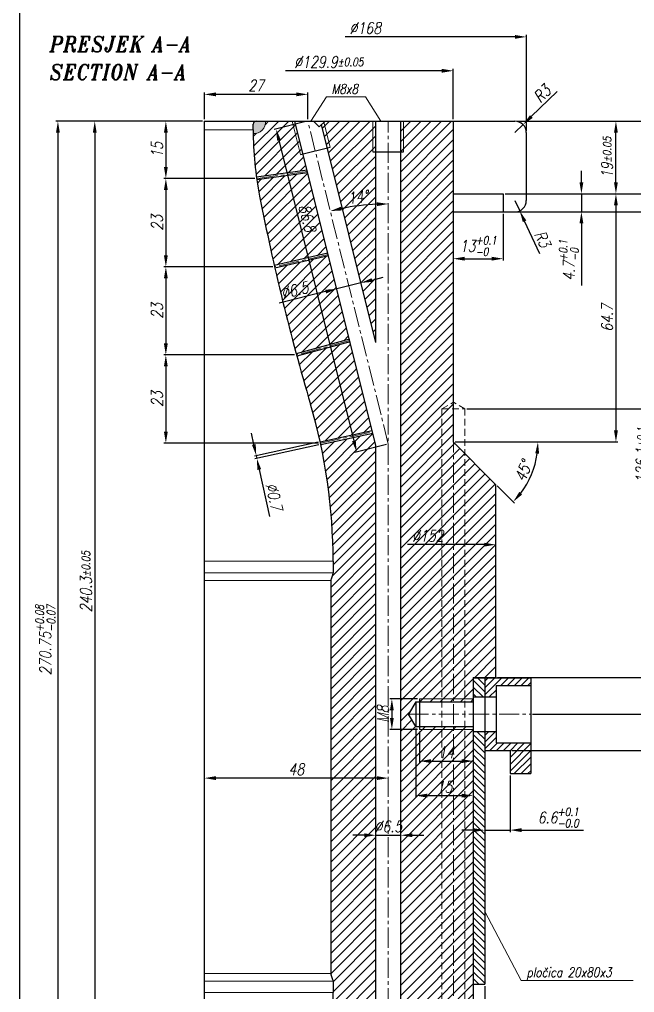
# Model space of a CAD drawing. Extents: x -199 to 780, y -94 to 506.
# Drawn here: x 31.5 to 192, y 52.2 to 306 of the extents above; entities that cross this region are included whole.
import ezdxf

# ---------------------------------------------------------------- set-up
doc = ezdxf.new("R2010")
doc.units = 0
doc.header["$LTSCALE"] = 7
doc.header["$MEASUREMENT"] = 0
doc.linetypes.add('CENTER2', pattern=[1.125, 0.75, -0.125, 0.125, -0.125])
doc.linetypes.add('HIDDEN', pattern=[0.375, 0.25, -0.125])
doc.layers.get('0').update_dxf_attribs({"linetype": 'CONTINUOUS', "lineweight": 15})
for name, color, linetype, lineweight in [('1', 1, 'CENTER2', 15), ('2', 2, 'HIDDEN', 15), ('3', 3, 'CONTINUOUS', 30), ('8', 252, 'CONTINUOUS', 15), ('ENGLISH', 252, 'CONTINUOUS', 18)]:
    doc.layers.add(name, color=color, linetype=linetype, lineweight=lineweight)
doc.styles.add('ITALICT', font='ITALICT.shx', dxfattribs={"width": 0.8, "height": 3})
doc.dimstyles.get("Standard").update_dxf_attribs({"dimtxt": 3, "dimasz": 3, "dimexe": 0.5, "dimexo": 0.5, "dimgap": 0.8, "dimtad": 1, "dimdsep": 46, "dimtxsty": 'ITALICT', "dimcen": 0.09, "dimazin": 2, "dimtfac": 1, "dimtmove": 0, "dimatfit": 3, "dimfxl": 1, "dimtolj": 1, "dimtzin": 0, "dimarcsym": 0})

# ---------------------------------------------------------------- blocks, each defined once
blk = doc.blocks.new('*D13')
at = {"color": 0, "lineweight": -2, "transparency": 16777216}
for p, q in [((79.23, 279.47), (69.19, 279.47)), ((69.69, 276.47), (69.69, 267.47)), ((92.88, 264.47), (69.19, 264.47))]:
    blk.add_line(p, q, dxfattribs=at)
at = {"color": 0, "transparency": 16777216}
for points in [[(69.19, 276.47), (70.19, 276.47), (69.69, 279.47)], [(69.19, 267.47), (70.19, 267.47), (69.69, 264.47)]]:
    blk.add_solid(points, dxfattribs=at)
at = {"color": 0, "transparency": 16777216, "insert": (67.39, 271.97), "char_height": 3, "attachment_point": 5, "rotation": 90, "style": 'ITALICT'}
blk.add_mtext('\\A1;15', dxfattribs=at)
blk = doc.blocks.new('*D14')
at = {"color": 0, "lineweight": -2, "transparency": 16777216}
for p, q in [((92.88, 264.47), (69.19, 264.47)), ((69.69, 261.47), (69.69, 244.47)), ((97.56, 241.47), (69.19, 241.47))]:
    blk.add_line(p, q, dxfattribs=at)
at = {"color": 0, "transparency": 16777216}
for points in [[(69.19, 261.47), (70.19, 261.47), (69.69, 264.47)], [(69.19, 244.47), (70.19, 244.47), (69.69, 241.47)]]:
    blk.add_solid(points, dxfattribs=at)
at = {"color": 0, "transparency": 16777216, "insert": (67.39, 252.97), "char_height": 3, "attachment_point": 5, "rotation": 90, "style": 'ITALICT'}
blk.add_mtext('\\A1;23', dxfattribs=at)
blk = doc.blocks.new('*D15')
at = {"color": 0, "lineweight": -2, "transparency": 16777216}
for p, q in [((97.56, 241.47), (69.19, 241.47)), ((69.69, 238.47), (69.69, 221.47)), ((103.29, 218.47), (69.19, 218.47))]:
    blk.add_line(p, q, dxfattribs=at)
at = {"color": 0, "transparency": 16777216}
for points in [[(69.19, 238.47), (70.19, 238.47), (69.69, 241.47)], [(69.19, 221.47), (70.19, 221.47), (69.69, 218.47)]]:
    blk.add_solid(points, dxfattribs=at)
at = {"color": 0, "transparency": 16777216, "insert": (67.39, 229.97), "char_height": 3, "attachment_point": 5, "rotation": 90, "style": 'ITALICT'}
blk.add_mtext('\\A1;23', dxfattribs=at)
blk = doc.blocks.new('*D16')
at = {"color": 0, "lineweight": -2, "transparency": 16777216}
for p, q in [((103.29, 218.47), (69.19, 218.47)), ((69.69, 215.47), (69.69, 198.47)), ((109.52, 195.47), (69.19, 195.47))]:
    blk.add_line(p, q, dxfattribs=at)
at = {"color": 0, "transparency": 16777216}
for points in [[(69.19, 215.47), (70.19, 215.47), (69.69, 218.47)], [(69.19, 198.47), (70.19, 198.47), (69.69, 195.47)]]:
    blk.add_solid(points, dxfattribs=at)
at = {"color": 0, "transparency": 16777216, "insert": (67.39, 206.97), "char_height": 3, "attachment_point": 5, "rotation": 90, "style": 'ITALICT'}
blk.add_mtext('\\A1;23', dxfattribs=at)
blk = doc.blocks.new('*D17')
at = {"color": 0, "lineweight": -2, "transparency": 16777216}
for p, q in [((135.88, 120.27), (135.88, 112.03)), ((138.88, 112.53), (146.88, 112.53))]:
    blk.add_line(p, q, dxfattribs=at)
at = {"color": 0, "transparency": 16777216}
for points in [[(138.88, 113.03), (138.88, 112.03), (135.88, 112.53)], [(146.88, 113.03), (146.88, 112.03), (149.88, 112.53)]]:
    blk.add_solid(points, dxfattribs=at)
at = {"color": 0, "transparency": 16777216, "insert": (142.88, 114.83), "char_height": 3, "attachment_point": 5, "style": 'ITALICT'}
blk.add_mtext('\\A1;14', dxfattribs=at)
blk = doc.blocks.new('*D18')
at = {"color": 0, "lineweight": -2, "transparency": 16777216}
for p, q in [((134.88, 121.02), (134.88, 103.03)), ((137.88, 103.53), (146.88, 103.53))]:
    blk.add_line(p, q, dxfattribs=at)
at = {"color": 0, "transparency": 16777216}
for points in [[(137.88, 104.03), (137.88, 103.03), (134.88, 103.53)], [(146.88, 104.03), (146.88, 103.03), (149.88, 103.53)]]:
    blk.add_solid(points, dxfattribs=at)
at = {"color": 0, "transparency": 16777216, "insert": (142.38, 105.83), "char_height": 3, "attachment_point": 5, "style": 'ITALICT'}
blk.add_mtext('\\A1;15', dxfattribs=at)
blk = doc.blocks.new('*D19')
at = {"color": 0, "lineweight": -2, "transparency": 16777216}
for p, q in [((157.68, 255.27), (157.68, 243.08)), ((147.68, 243.58), (154.68, 243.58))]:
    blk.add_line(p, q, dxfattribs=at)
at = {"color": 0, "transparency": 16777216}
for points in [[(147.68, 244.08), (147.68, 243.08), (144.68, 243.58)], [(154.68, 244.08), (154.68, 243.08), (157.68, 243.58)]]:
    blk.add_solid(points, dxfattribs=at)
at = {"color": 0, "transparency": 16777216, "insert": (151.18, 246.87), "char_height": 3, "attachment_point": 5, "style": 'ITALICT'}
blk.add_mtext('\\A1;13{}{\\H0.71x;\\C3;\\S+0.1^ -0;}', dxfattribs=at)
blk = doc.blocks.new('*D20')
at = {"color": 0, "lineweight": -2, "transparency": 16777216}
for p, q in [((171.77, 287.2), (165.03, 280.65)), ((160.73, 276.47), (162.88, 278.56))]:
    blk.add_line(p, q, dxfattribs=at)
at = {"color": 0, "transparency": 16777216}
blk.add_solid([(164.68, 281.01), (165.38, 280.29), (162.88, 278.56)], dxfattribs=at)
at = {"color": 0, "transparency": 16777216, "insert": (167.87, 286.62), "char_height": 3, "attachment_point": 5, "rotation": 44.194, "style": 'ITALICT'}
blk.add_mtext('\\A1;R3', dxfattribs=at)
blk = doc.blocks.new('*D21')
at = {"color": 0, "lineweight": -2, "transparency": 16777216}
for p, q in [((160.73, 258.77), (162, 256.05)), ((167.26, 244.82), (163.27, 253.34))]:
    blk.add_line(p, q, dxfattribs=at)
at = {"color": 0, "transparency": 16777216}
blk.add_solid([(163.72, 253.55), (162.82, 253.12), (162, 256.05)], dxfattribs=at)
at = {"color": 0, "transparency": 16777216, "insert": (167.98, 248.7), "char_height": 3, "attachment_point": 5, "rotation": 295.1049, "style": 'ITALICT'}
blk.add_mtext('\\A1;R3', dxfattribs=at)
blk = doc.blocks.new('*D22')
at = {"color": 0, "lineweight": -2, "transparency": 16777216}
for p, q in [((178.1, 263.47), (178.1, 266.47)), ((158.18, 260.47), (178.6, 260.47)), ((178.1, 260.47), (178.1, 255.77)), ((161.23, 255.77), (178.6, 255.77)), ((178.1, 252.77), (178.1, 236.58))]:
    blk.add_line(p, q, dxfattribs=at)
at = {"color": 0, "transparency": 16777216}
for points in [[(177.6, 263.47), (178.6, 263.47), (178.1, 260.47)], [(177.6, 252.77), (178.6, 252.77), (178.1, 255.77)]]:
    blk.add_solid(points, dxfattribs=at)
at = {"color": 0, "transparency": 16777216, "insert": (174.82, 243.17), "char_height": 3, "attachment_point": 5, "rotation": 90, "style": 'ITALICT'}
blk.add_mtext('\\A1;4.7{}{\\H0.71x;\\C3;\\S+0.1^ -0;}', dxfattribs=at)
blk = doc.blocks.new('*D23')
at = {"color": 0, "lineweight": -2, "transparency": 16777216}
for p, q in [((161.23, 279.47), (214.6, 279.47)), ((214.1, 276.47), (214.1, 258.77)), ((161.23, 255.77), (214.6, 255.77))]:
    blk.add_line(p, q, dxfattribs=at)
at = {"color": 0, "transparency": 16777216}
for points in [[(213.6, 276.47), (214.6, 276.47), (214.1, 279.47)], [(213.6, 258.77), (214.6, 258.77), (214.1, 255.77)]]:
    blk.add_solid(points, dxfattribs=at)
at = {"color": 0, "transparency": 16777216, "insert": (211.8, 267.62), "char_height": 3, "attachment_point": 5, "rotation": 90, "style": 'ITALICT'}
blk.add_mtext('\\A1;23.7{}{\\H0.71x;\\C3;%%p0.05}', dxfattribs=at)
blk = doc.blocks.new('*D24')
at = {"color": 0, "lineweight": -2, "transparency": 16777216}
for p, q in [((158.18, 260.47), (187.6, 260.47)), ((187.1, 257.47), (187.1, 198.77)), ((145.18, 195.77), (187.6, 195.77))]:
    blk.add_line(p, q, dxfattribs=at)
at = {"color": 0, "transparency": 16777216}
for points in [[(186.6, 257.47), (187.6, 257.47), (187.1, 260.47)], [(186.6, 198.77), (187.6, 198.77), (187.1, 195.77)]]:
    blk.add_solid(points, dxfattribs=at)
at = {"color": 0, "transparency": 16777216, "insert": (184.8, 228.12), "char_height": 3, "attachment_point": 5, "rotation": 90, "style": 'ITALICT'}
blk.add_mtext('\\A1;64.7', dxfattribs=at)
blk = doc.blocks.new('*D25')
at = {"color": 0, "lineweight": -2, "transparency": 16777216}
for p, q in [((155.79, 195.77), (167.26, 195.77)), ((156.08, 184.36), (160.65, 179.8))]:
    blk.add_line(p, q, dxfattribs=at)
blk.add_arc((144.68, 195.77), 22.09, 322.7882, 352.2118, dxfattribs=at)
at = {"color": 0, "transparency": 16777216}
for points in [[(166.06, 192.81), (167.06, 192.74), (166.76, 195.77)], [(162.64, 182.08), (161.89, 182.74), (160.29, 180.15)]]:
    blk.add_solid(points, dxfattribs=at)
at = {"color": 0, "transparency": 16777216, "insert": (162.96, 188.2), "char_height": 3, "attachment_point": 5, "rotation": 67.5, "style": 'ITALICT'}
blk.add_mtext('\\A1;45°', dxfattribs=at)
blk = doc.blocks.new('*D26')
at = {"color": 0, "lineweight": -2, "transparency": 16777216}
for p, q in [((158.18, 260.47), (196.6, 260.47)), ((196.1, 257.47), (196.1, 137.37)), ((156.23, 134.37), (196.6, 134.37))]:
    blk.add_line(p, q, dxfattribs=at)
at = {"color": 0, "transparency": 16777216}
for points in [[(195.6, 257.47), (196.6, 257.47), (196.1, 260.47)], [(195.6, 137.37), (196.6, 137.37), (196.1, 134.37)]]:
    blk.add_solid(points, dxfattribs=at)
at = {"color": 0, "transparency": 16777216, "insert": (193.8, 192.31), "char_height": 3, "attachment_point": 5, "rotation": 90, "style": 'ITALICT'}
blk.add_mtext('\\A1;126.1{}{\\H0.71x;\\C3;%%p0.1}', dxfattribs=at)
blk = doc.blocks.new('*D27')
at = {"color": 0, "lineweight": -2, "transparency": 16777216}
for p, q in [((158.18, 260.47), (205.6, 260.47)), ((205.1, 257.47), (205.1, 127.77)), ((165.38, 124.77), (205.6, 124.77))]:
    blk.add_line(p, q, dxfattribs=at)
at = {"color": 0, "transparency": 16777216}
for points in [[(204.6, 257.47), (205.6, 257.47), (205.1, 260.47)], [(204.6, 127.77), (205.6, 127.77), (205.1, 124.77)]]:
    blk.add_solid(points, dxfattribs=at)
at = {"color": 0, "transparency": 16777216, "insert": (202.8, 190.04), "char_height": 3, "attachment_point": 5, "rotation": 90, "style": 'ITALICT'}
blk.add_mtext('\\A1;135.7{}{\\H0.71x;\\C3;%%p0.1}', dxfattribs=at)
blk = doc.blocks.new('*D28')
at = {"color": 0, "lineweight": -2, "transparency": 16777216}
for p, q in [((121.48, 93.19), (118.48, 93.19)), ((124.48, 93.19), (130.98, 93.19)), ((133.98, 93.19), (136.98, 93.19))]:
    blk.add_line(p, q, dxfattribs=at)
at = {"color": 0, "transparency": 16777216}
for points in [[(121.48, 93.69), (121.48, 92.69), (124.48, 93.19)], [(133.98, 93.69), (133.98, 92.69), (130.98, 93.19)]]:
    blk.add_solid(points, dxfattribs=at)
at = {"color": 0, "transparency": 16777216, "insert": (127.73, 95.49), "char_height": 3, "attachment_point": 5, "style": 'ITALICT'}
blk.add_mtext('\\A1;%%c6.5', dxfattribs=at)
blk = doc.blocks.new('*D29')
at = {"color": 0, "lineweight": -2, "transparency": 16777216}
for p, q in [((74.19, 279.47), (50.64, 279.47)), ((51.14, 276.47), (51.14, 42.17)), ((79.23, 39.17), (50.64, 39.17))]:
    blk.add_line(p, q, dxfattribs=at)
at = {"color": 0, "transparency": 16777216}
for points in [[(50.64, 276.47), (51.64, 276.47), (51.14, 279.47)], [(50.64, 42.17), (51.64, 42.17), (51.14, 39.17)]]:
    blk.add_solid(points, dxfattribs=at)
at = {"color": 0, "transparency": 16777216, "insert": (48.84, 159.32), "char_height": 3, "attachment_point": 5, "rotation": 90, "style": 'ITALICT'}
blk.add_mtext('\\A1;240.3{}{\\H0.71x;\\C3;%%p0.05}', dxfattribs=at)
blk = doc.blocks.new('*D31')
at = {"color": 0, "lineweight": -2, "transparency": 16777216}
for p, q in [((135.38, 128.77), (128.15, 128.77)), ((128.65, 125.77), (128.65, 123.77)), ((135.38, 120.77), (128.15, 120.77))]:
    blk.add_line(p, q, dxfattribs=at)
at = {"color": 0, "transparency": 16777216}
for points in [[(128.15, 125.77), (129.15, 125.77), (128.65, 128.77)], [(128.15, 123.77), (129.15, 123.77), (128.65, 120.77)]]:
    blk.add_solid(points, dxfattribs=at)
at = {"color": 0, "transparency": 16777216, "insert": (126.35, 124.77), "char_height": 3, "attachment_point": 5, "rotation": 90, "style": 'ITALICT'}
blk.add_mtext('\\A1;M8', dxfattribs=at)
blk = doc.blocks.new('*D43')
at = {"color": 0, "lineweight": -2, "transparency": 16777216}
for p, q in [((50.64, 279.47), (41.03, 279.47)), ((41.53, 276.47), (41.53, 11.72)), ((79.23, 8.72), (41.03, 8.72))]:
    blk.add_line(p, q, dxfattribs=at)
at = {"color": 0, "transparency": 16777216}
for points in [[(41.03, 276.47), (42.03, 276.47), (41.53, 279.47)], [(41.03, 11.72), (42.03, 11.72), (41.53, 8.72)]]:
    blk.add_solid(points, dxfattribs=at)
at = {"color": 0, "transparency": 16777216, "insert": (38.25, 144.09), "char_height": 3, "attachment_point": 5, "rotation": 90, "style": 'ITALICT'}
blk.add_mtext('\\A1;270.75{}{\\H0.71x;\\C3;\\S+0.08^ -0.07;}', dxfattribs=at)
blk = doc.blocks.new('*D45')
at = {"color": 0, "lineweight": -2, "transparency": 16777216}
blk.add_line((152.73, 168.99), (132.77, 168.99), dxfattribs=at)
at = {"color": 0, "transparency": 16777216}
blk.add_solid([(152.73, 169.49), (152.73, 168.49), (155.73, 168.99)], dxfattribs=at)
at = {"color": 0, "transparency": 16777216, "insert": (138.02, 171.29), "char_height": 3, "attachment_point": 5, "style": 'ITALICT'}
blk.add_mtext('\\A1;%%c152', dxfattribs=at)
blk = doc.blocks.new('*D46')
at = {"color": 0, "lineweight": -2, "transparency": 16777216}
for p, q in [((141.68, 292.59), (100.93, 292.59)), ((144.68, 279.97), (144.68, 293.09))]:
    blk.add_line(p, q, dxfattribs=at)
at = {"color": 0, "transparency": 16777216}
blk.add_solid([(141.68, 293.09), (141.68, 292.09), (144.68, 292.59)], dxfattribs=at)
at = {"color": 0, "transparency": 16777216, "insert": (112.2, 294.89), "char_height": 3, "attachment_point": 5, "style": 'ITALICT'}
blk.add_mtext('\\A1;%%c129.9{}{\\H0.71x;\\C3;%%p0.05}', dxfattribs=at)
blk = doc.blocks.new('*D47')
at = {"color": 0, "lineweight": -2, "transparency": 16777216}
for p, q in [((160.73, 301.43), (116.47, 301.43)), ((163.73, 276.97), (163.73, 301.93))]:
    blk.add_line(p, q, dxfattribs=at)
at = {"color": 0, "transparency": 16777216}
blk.add_solid([(160.73, 301.93), (160.73, 300.93), (163.73, 301.43)], dxfattribs=at)
at = {"color": 0, "transparency": 16777216, "insert": (121.73, 303.73), "char_height": 3, "attachment_point": 5, "style": 'ITALICT'}
blk.add_mtext('\\A1;%%c168', dxfattribs=at)
blk = doc.blocks.new('*D48')
at = {"color": 0, "lineweight": -2, "transparency": 16777216}
for p, q in [((79.73, 279.97), (79.73, 286.94)), ((106.73, 279.97), (106.73, 286.94)), ((103.73, 286.44), (82.73, 286.44))]:
    blk.add_line(p, q, dxfattribs=at)
at = {"color": 0, "transparency": 16777216}
for points in [[(82.73, 286.94), (82.73, 285.94), (79.73, 286.44)], [(103.73, 286.94), (103.73, 285.94), (106.73, 286.44)]]:
    blk.add_solid(points, dxfattribs=at)
at = {"color": 0, "transparency": 16777216, "insert": (93.23, 288.74), "char_height": 3, "attachment_point": 5, "style": 'ITALICT'}
blk.add_mtext('\\A1;27', dxfattribs=at)
blk = doc.blocks.new('*D51')
at = {"color": 0, "lineweight": -2, "transparency": 16777216}
blk.add_line((124.73, 108.1), (82.73, 108.1), dxfattribs=at)
at = {"color": 0, "transparency": 16777216}
for points in [[(82.73, 108.6), (82.73, 107.6), (79.73, 108.1)], [(124.73, 108.6), (124.73, 107.6), (127.73, 108.1)]]:
    blk.add_solid(points, dxfattribs=at)
at = {"color": 0, "transparency": 16777216, "insert": (103.73, 110.4), "char_height": 3, "attachment_point": 5, "style": 'ITALICT'}
blk.add_mtext('\\A1;48', dxfattribs=at)
blk = doc.blocks.new('*D52')
at = {"color": 0, "lineweight": -2, "transparency": 16777216}
for p, q in [((159.48, 108.77), (159.48, 94.03)), ((149.88, 94.53), (146.88, 94.53)), ((152.88, 94.53), (159.48, 94.53)), ((162.48, 94.53), (178.63, 94.53))]:
    blk.add_line(p, q, dxfattribs=at)
at = {"color": 0, "transparency": 16777216}
for points in [[(149.88, 95.03), (149.88, 94.03), (152.88, 94.53)], [(162.48, 95.03), (162.48, 94.03), (159.48, 94.53)]]:
    blk.add_solid(points, dxfattribs=at)
at = {"color": 0, "transparency": 16777216, "insert": (172.05, 97.81), "char_height": 3, "attachment_point": 5, "style": 'ITALICT'}
blk.add_mtext('\\A1;6.6{}{\\H0.71x;\\C3;\\S+0.1^ -0.0;}', dxfattribs=at)
blk = doc.blocks.new('*D53')
at = {"color": 0, "lineweight": -2, "transparency": 16777216}
for p, q in [((165.38, 124.77), (205.6, 124.77)), ((205.1, 118.27), (205.1, 121.77)), ((159.98, 115.27), (205.6, 115.27))]:
    blk.add_line(p, q, dxfattribs=at)
at = {"color": 0, "transparency": 16777216}
for points in [[(204.6, 121.77), (205.6, 121.77), (205.1, 124.77)], [(204.6, 118.27), (205.6, 118.27), (205.1, 115.27)]]:
    blk.add_solid(points, dxfattribs=at)
at = {"color": 0, "transparency": 16777216, "insert": (202.8, 120.02), "char_height": 3, "attachment_point": 5, "rotation": 90, "style": 'ITALICT'}
blk.add_mtext('\\A1;9.5', dxfattribs=at)
blk = doc.blocks.new('*D55')
at = {"color": 0, "lineweight": -2, "transparency": 16777216}
for p, q in [((152.88, 53.87), (152.88, -38.2)), ((149.88, -37.7), (103.1, -37.7))]:
    blk.add_line(p, q, dxfattribs=at)
at = {"color": 0, "transparency": 16777216}
blk.add_solid([(149.88, -37.2), (149.88, -38.2), (152.88, -37.7)], dxfattribs=at)
at = {"color": 0, "transparency": 16777216, "insert": (116.3, -35.4), "char_height": 3, "attachment_point": 5, "style": 'ITALICT'}
blk.add_mtext('\\A1;146.3 RAVNO', dxfattribs=at)
blk = doc.blocks.new('*D58')
at = {"color": 0, "lineweight": -2, "transparency": 16777216}
for p, q in [((106.24, 279.35), (97.97, 277.29)), ((99.18, 274.5), (118.73, 196.09)), ((127.24, 195.12), (118.97, 193.06))]:
    blk.add_line(p, q, dxfattribs=at)
at = {"color": 0, "transparency": 16777216}
for points in [[(99.67, 274.62), (98.7, 274.37), (98.46, 277.41)], [(119.22, 196.21), (118.25, 195.97), (119.46, 193.18)]]:
    blk.add_solid(points, dxfattribs=at)
at = {"color": 0, "transparency": 16777216, "insert": (106.62, 254.17), "char_height": 3, "attachment_point": 5, "rotation": 284, "style": 'ITALICT'}
blk.add_mtext('\\A1;86.8', dxfattribs=at)
blk = doc.blocks.new('*D59')
at = {"color": 0, "lineweight": -2, "transparency": 16777216}
for p, q in [((123.5, 238.01), (126.41, 238.74)), ((120.59, 237.29), (114.29, 235.72)), ((111.37, 234.99), (99.26, 231.97))]:
    blk.add_line(p, q, dxfattribs=at)
at = {"color": 0, "transparency": 16777216}
for points in [[(123.38, 238.5), (123.62, 237.53), (120.59, 237.29)], [(111.25, 235.48), (111.5, 234.5), (114.29, 235.72)]]:
    blk.add_solid(points, dxfattribs=at)
at = {"color": 0, "transparency": 16777216, "insert": (103.3, 235.35), "char_height": 3, "attachment_point": 5, "rotation": 14, "style": 'ITALICT'}
blk.add_mtext('\\A1;%%c6.5', dxfattribs=at)
blk = doc.blocks.new('*D72')
at = {"color": 0, "lineweight": -2, "transparency": 16777216}
for p, q in [((161.23, 279.47), (187.6, 279.47)), ((187.1, 263.47), (187.1, 276.47)), ((158.18, 260.47), (187.6, 260.47))]:
    blk.add_line(p, q, dxfattribs=at)
at = {"color": 0, "transparency": 16777216}
for points in [[(186.6, 276.47), (187.6, 276.47), (187.1, 279.47)], [(186.6, 263.47), (187.6, 263.47), (187.1, 260.47)]]:
    blk.add_solid(points, dxfattribs=at)
at = {"color": 0, "transparency": 16777216, "insert": (184.8, 269.97), "char_height": 3, "attachment_point": 5, "rotation": 90, "style": 'ITALICT'}
blk.add_mtext('\\A1;19{}{\\H0.71x;\\C3;%%p0.05}', dxfattribs=at)
blk = doc.blocks.new('*D73')
at = {"color": 0, "lineweight": -2, "transparency": 16777216}
for p, q in [((92.64, 195.12), (92, 198.05)), ((109.45, 195.7), (92.79, 192.08)), ((109.6, 195.02), (92.94, 191.4)), ((93.28, 192.19), (93.42, 191.5)), ((94.06, 188.57), (96.71, 176.37))]:
    blk.add_line(p, q, dxfattribs=at)
at = {"color": 0, "transparency": 16777216}
for points in [[(93.13, 195.23), (92.15, 195.01), (93.28, 192.19)], [(94.55, 188.68), (93.57, 188.47), (93.42, 191.5)]]:
    blk.add_solid(points, dxfattribs=at)
at = {"color": 0, "transparency": 16777216, "insert": (97.95, 181.49), "char_height": 3, "attachment_point": 5, "rotation": 282.2638, "style": 'ITALICT'}
blk.add_mtext('\\A1;%%c0.7', dxfattribs=at)
blk = doc.blocks.new('*D96')
at = {"color": 0, "lineweight": -2, "transparency": 16777216}
for p, q in [((148.23, 204.42), (212.8, 204.42)), ((212.3, 11.72), (212.3, 201.42)), ((147.38, 8.72), (212.8, 8.72))]:
    blk.add_line(p, q, dxfattribs=at)
at = {"color": 0, "transparency": 16777216}
for points in [[(211.8, 201.42), (212.8, 201.42), (212.3, 204.42)], [(211.8, 11.72), (212.8, 11.72), (212.3, 8.72)]]:
    blk.add_solid(points, dxfattribs=at)
at = {"color": 0, "transparency": 16777216, "insert": (210, 106.26), "char_height": 3, "attachment_point": 5, "rotation": 90, "style": 'ITALICT'}
blk.add_mtext('\\A1;195.7', dxfattribs=at)
blk = doc.blocks.new('*D98')
at = {"color": 0, "lineweight": -2, "transparency": 16777216}
blk.add_arc((127.73, 195.24), 62.62, 92.7451, 101.2549, dxfattribs=at)
at = {"color": 0, "transparency": 16777216}
for points in [[(115.61, 256.17), (115.39, 257.15), (112.58, 256)], [(124.71, 258.29), (124.74, 257.29), (127.73, 257.86)]]:
    blk.add_solid(points, dxfattribs=at)
at = {"color": 0, "transparency": 16777216, "insert": (119.81, 259.68), "char_height": 3, "attachment_point": 5, "rotation": 7, "style": 'ITALICT'}
blk.add_mtext('\\A1;14°', dxfattribs=at)

msp = doc.modelspace()

# ---------------------------------------------------------------- hatches: boundary and pattern name
h = msp.add_hatch(color=256)
h.dxf.hatch_style = 1
h.paths.add_polyline_path([(95.701, 279.4683), (93.2759, 279.4683, 0.41421356), (92.4759, 278.6683), (92.4759, 277.1683, 0.00257094), (92.4806, 276.2427, 0.46030877)])
h.paths.add_polyline_path([(112.1278, 42.0591, -0.01734626), (111.3259, 39.1683), (113.924, 37.6683, 0.4904103)])
at = {"layer": '8'}
h = msp.add_hatch(dxfattribs=at)
h.set_pattern_fill('ANSI31', color=256, scale=15)
h.paths.add_polyline_path([(103.3764, 279.4683), (102.6034, 279.4683), (104.7801, 270.7382), (105.5078, 270.9196)], flags=17)
h.paths.add_polyline_path([(110.9237, 279.1661), (110.305, 278.5474), (111.8147, 272.4921), (112.5424, 272.6736)])
h.paths.add_polyline_path([(124.4759, 279.4683), (123.7259, 279.4683), (123.7259, 271.4683), (124.4759, 271.4683)], flags=17)
h.paths.add_polyline_path([(131.7259, 279.4683), (130.9759, 279.4683), (130.9759, 271.4683), (131.7259, 271.4683)], flags=17)
h.paths.add_polyline_path([(102.6034, 279.4683), (95.701, 279.4683, -0.46030877), (92.4806, 276.2427, 0.03186354), (93.3277, 264.8148), (106.5597, 266.7009), (105.5078, 270.9196), (104.7801, 270.7382)])
h.paths.add_polyline_path([(106.7299, 266.0181), (93.4265, 264.1219, 0.01195884), (94.1522, 259.8789, 0.00769637), (97.9789, 241.8095), (111.9687, 245.0066)])
h.paths.add_polyline_path([(112.138, 244.3272), (98.1349, 241.1271, 0.00958619), (103.7021, 218.8061), (117.5661, 222.5564)])
h.paths.add_polyline_path([(117.7355, 221.8771), (103.8849, 218.1304, 0.00541171), (107.419, 205.6328, -0.01749073), (109.9422, 195.8102), (123.4999, 198.7573)])
h.paths.add_polyline_path([(124.4759, 271.4683), (123.7259, 271.4683), (123.7259, 279.4683), (111.2259, 279.4683), (110.9237, 279.1661), (112.5424, 272.6736), (111.8147, 272.4921), (124.4759, 221.711)])
h.paths.add_polyline_path([(124.4759, 194.8428), (123.6693, 198.0778), (110.0909, 195.1262, -0.05295709), (113.3259, 164.6683), (113.3259, 161.4918), (112.7863, 160.0105, 0.08755883), (112.7259, 159.6683), (112.7259, 57.1683, 0.08755883), (112.7863, 56.826), (113.3902, 55.1683), (113.3259, 55.1683), (113.3259, 52.1683, -0.05904863), (112.1278, 42.0591, -0.4904103), (113.924, 37.6683), (120.0727, 34.1183), (124.4759, 34.1183)])
h.paths.add_polyline_path([(155.7259, 184.7183), (144.6759, 195.7683), (144.6759, 279.4683), (131.7259, 279.4683), (131.7259, 271.4683), (130.9759, 271.4683), (130.9759, 16.7183), (131.7259, 16.7183), (131.7259, 8.7183), (146.8759, 8.7183, 0.41421356), (149.8759, 11.7183), (149.8759, 120.7683), (135.8759, 120.7683), (135.8759, 121.5183), (134.8759, 121.5183), (132.9995, 124.7683), (134.8759, 128.0183), (135.8759, 128.0183), (135.8759, 128.7683), (149.8759, 128.7683), (149.8759, 134.3683), (155.7259, 134.3683)])
h.paths.add_polyline_path([(149.8759, 128.7683), (135.8759, 128.7683), (135.8759, 128.0183), (149.8759, 128.0183)], flags=17)
h.paths.add_polyline_path([(149.8759, 121.5183), (135.8759, 121.5183), (135.8759, 120.7683), (149.8759, 120.7683)], flags=17)
h.paths.add_polyline_path([(131.7259, 16.7183), (130.9759, 16.7183), (130.9759, 8.7183), (131.7259, 8.7183)], flags=17)
h.paths.add_polyline_path([(124.4759, 16.7183), (123.7259, 16.7183), (123.7259, 8.7183), (124.4759, 8.7183)])
h.paths.add_polyline_path([(123.7259, 16.7183), (124.4759, 16.7183), (124.4759, 21.2628), (117.2629, 18.6375, 0.31529879), (116.2759, 17.2279), (116.2759, 10.9185, 0.31529879), (116.9339, 9.9788), (120.3971, 8.7183), (123.7259, 8.7183)])
h.paths.add_polyline_path([(135.4904, 20.4585), (136.763, 13.2412), (141.1946, 14.0227), (139.922, 21.2399)], flags=24)
h.paths.add_polyline_path([(139.7402, 103.5777), (145.0116, 103.5777), (145.0116, 108.0777), (139.7402, 108.0777)], flags=24)
h.paths.add_polyline_path([(140.2973, 112.5777), (145.4545, 112.5777), (145.4545, 117.0777), (140.2973, 117.0777)], flags=24)
h.paths.add_polyline_path([(123.033, 93.2377), (132.4187, 93.2377), (132.4187, 97.7377), (123.033, 97.7377)], flags=9)
h.paths.add_polyline_path([(132.8169, 169.0442), (143.2312, 169.0442), (143.2312, 173.5442), (132.8169, 173.5442)], flags=24)
h.paths.add_polyline_path([(116.7914, 257.0422), (123.3847, 257.8518), (122.8363, 262.3182), (116.243, 261.5087)], flags=24)
h.paths.add_polyline_path([(103.3038, 258.175), (105.5744, 249.0681), (109.9407, 250.1567), (107.6701, 259.2636)], flags=24)
h.paths.add_polyline_path([(99.2958, 232.0302), (108.4027, 234.3008), (107.314, 238.6671), (98.2071, 236.3965)], flags=25)
h = msp.add_hatch(dxfattribs=at)
h.set_pattern_fill('ANSI31', color=256, scale=10, angle=90, style=0)
h.set_pattern_definition([(135, (-47.3794, -88.0965), (-0.8838835, -0.8838835), [])])
h.paths.add_polyline_path([(152.8759, 54.3683), (152.8759, 63.7683), (149.8759, 63.7683), (149.8759, 54.3683)])
h.paths.add_polyline_path([(149.8759, 63.7683), (152.8759, 63.7683), (152.8759, 87.7683), (149.8759, 87.7683)])
h.paths.add_polyline_path([(149.8759, 87.7683), (152.8759, 87.7683), (152.8759, 99.7683), (149.8759, 99.7683)])
h.paths.add_polyline_path([(152.8759, 120.2683), (149.8759, 120.2683), (149.8759, 99.7683), (152.8759, 99.7683)])
h.paths.add_polyline_path([(152.8759, 134.2683), (149.8759, 134.2683), (149.8759, 129.2683), (152.8759, 129.2683)])
h = msp.add_hatch(dxfattribs=at)
h.set_pattern_fill('ANSI31', color=256, scale=10, style=0)
h.set_pattern_definition([(45, (-47.3794, -88.0965), (-0.8838835, 0.8838835), [])])
h.paths.add_polyline_path([(155.8759, 132.2683), (164.8759, 132.2683), (164.8759, 134.2683), (152.8759, 134.2683), (152.8759, 129.2683), (155.8759, 129.2683)])
h.paths.add_polyline_path([(155.8759, 117.2683), (155.8759, 120.2683), (152.8759, 120.2683), (152.8759, 115.2683), (159.4759, 115.2683), (159.4759, 109.2683), (164.8759, 109.2683), (164.8759, 117.2683)])

# ---------------------------------------------------------------- linework, layer by layer
for p, q in [((107.5429, 279.4683), (111.5722, 285.8246)), ((111.5722, 285.8246), (121.8098, 285.8246)), ((121.8098, 285.8246), (125.7997, 279.4683)), ((104.7801, 270.7382), (102.6034, 279.4683)), ((123.7259, 271.4683), (123.7259, 279.4683)), ((131.7259, 271.4683), (131.7259, 279.4683)), ((112.5424, 272.6736), (110.9237, 279.1661)), ((135.8759, 128.7683), (149.8759, 128.7683)), ((135.8759, 120.7683), (149.8759, 120.7683)), ((152.8759, 73.3436), (162.3479, 55.3047)), ((162.3479, 55.3047), (191.5801, 55.3047))]:
    msp.add_line(p, q)
msp.add_arc((92.7102, 279.2339), 3, 265.611521, 4.479641)
at = {"layer": '1'}
for p, q in [((127.7259, 195.2419), (106.7259, 279.4683)), ((127.7259, 8.7183), (127.7259, 279.4683)), ((106.6448, 266.3595), (93.3764, 264.4683)), ((112.0533, 244.6669), (98.0568, 241.4683)), ((117.6508, 222.2168), (103.7934, 218.4683)), ((144.7259, 206.1503), (144.7259, 8.7183)), ((110.017, 195.4683), (123.5846, 198.4175)), ((132.9995, 124.7683), (164.8759, 124.7683))]:
    msp.add_line(p, q, dxfattribs=at)
at = {"layer": '2'}
for p, q in [((141.7259, 204.4183), (144.7259, 206.1503)), ((147.7259, 204.4183), (144.7259, 206.1503)), ((141.7259, 204.4183), (147.7259, 204.4183)), ((141.7259, 204.4183), (141.7259, 8.7183)), ((147.7259, 204.4183), (147.7259, 8.8412))]:
    msp.add_line(p, q, dxfattribs=at)
at = {"layer": '3'}
for p, q in [((31.4997, 501.465), (31.4997, -89.1371)), ((79.7259, 279.4683), (79.7259, 8.7183)), ((79.7259, 279.4683), (160.7259, 279.4683)), ((124.4759, 194.8428), (103.3764, 279.4683)), ((109.7259, 277.9683), (108.2259, 279.4683)), ((109.7259, 277.9683), (111.2259, 279.4683)), ((124.4759, 221.711), (124.4759, 279.4683)), ((130.9759, 8.7183), (130.9759, 279.4683)), ((144.6759, 279.4683), (144.6759, 195.7683)), ((92.4759, 277.1683), (92.4759, 278.6683)), ((124.4759, 221.711), (110.305, 278.5474)), ((163.7259, 276.4683), (163.7259, 258.7683)), ((104.7801, 270.7382), (112.5424, 272.6736)), ((123.7259, 271.4683), (131.7259, 271.4683)), ((106.5597, 266.7009), (93.3277, 264.8148)), ((106.7299, 266.0181), (93.4265, 264.1219)), ((144.6759, 260.4683), (157.6759, 260.4683)), ((157.6759, 260.4683), (157.6759, 255.7683)), ((144.6759, 255.7683), (160.7259, 255.7683)), ((111.9687, 245.0066), (97.9789, 241.8095)), ((112.138, 244.3272), (98.1349, 241.1271)), ((117.5661, 222.5564), (103.7021, 218.8061)), ((117.7355, 221.8771), (103.8849, 218.1304)), ((109.9422, 195.8102), (123.4999, 198.7573)), ((110.0909, 195.1262), (123.6693, 198.0778)), ((144.6759, 195.7683), (155.7259, 184.7183)), ((124.4759, 34.1183), (124.4759, 194.8428)), ((155.7259, 184.7183), (155.7259, 134.3683)), ((113.3259, 164.6683), (113.3259, 161.6683)), ((113.2655, 161.326), (112.7863, 160.0105)), ((112.7259, 159.6683), (112.7259, 57.1683)), ((149.8759, 134.3683), (155.7259, 134.3683)), ((149.8759, 134.3683), (149.8759, 11.7183)), ((149.8759, 134.2683), (164.8759, 134.2683)), ((152.8759, 134.2683), (152.8759, 54.3683)), ((155.8759, 132.2683), (164.8759, 132.2683)), ((155.8759, 132.2683), (155.8759, 117.2683)), ((164.8759, 134.2683), (164.8759, 109.2683)), ((134.8759, 128.0183), (132.9995, 124.7683)), ((134.8759, 128.0183), (134.8759, 121.5183)), ((134.8759, 128.0183), (149.8759, 128.0183)), ((135.8759, 128.7683), (135.8759, 120.7683)), ((149.8759, 129.2683), (155.8759, 129.2683)), ((134.8759, 121.5183), (132.9995, 124.7683)), ((134.8759, 121.5183), (149.8759, 121.5183)), ((149.8759, 120.2683), (155.8759, 120.2683)), ((155.8759, 117.2683), (164.8759, 117.2683)), ((152.8759, 115.2683), (159.4759, 115.2683)), ((159.4759, 115.2683), (159.4759, 109.2683)), ((159.4759, 109.2683), (164.8759, 109.2683)), ((113.2655, 55.5105), (112.7863, 56.826)), ((113.3259, 55.1683), (113.3259, 52.1683)), ((149.8759, 54.3683), (152.8759, 54.3683))]:
    msp.add_line(p, q, dxfattribs=at)
for centre, radius, start, end in [((93.2759, 278.6683), 0.8, 90, 180), ((160.7259, 276.4683), 3, 0, 90), ((182.4759, 277.1683), 90, 180, 191.075598), ((682.9769, 375.1413), 600, 191.0755978, 196.4103151), ((160.7259, 258.7683), 3, 270, 0), ((-31.6741, 164.6683), 145, 0, 16.410315), ((113.7259, 159.6683), 1, 159.98404, 180), ((112.3259, 161.6683), 1, 339.98404, 0), ((113.7259, 57.1683), 1, 180, 200.01596), ((112.3259, 55.1683), 1, 0, 20.01596), ((70.0759, 52.1683), 43.25, 342.507675, 0)]:
    msp.add_arc(centre, radius, start, end, dxfattribs=at)
at = {"layer": '8'}
for p, q in [((79.7259, 277.1683), (92.4759, 277.1683)), ((79.7259, 164.6683), (113.3259, 164.6683)), ((79.7259, 161.6683), (113.3259, 161.6683)), ((79.7259, 159.6683), (112.7259, 159.6683)), ((79.7259, 57.1683), (112.7259, 57.1683)), ((79.7259, 55.1683), (113.3259, 55.1683)), ((79.7259, 52.1683), (113.3259, 52.1683))]:
    msp.add_line(p, q, dxfattribs=at)

# ---------------------------------------------------------------- texts
at = {"linetype": 'Continuous', "style": 'ITALICT', "width": 0.9}
msp.add_text('PRESJEK A-A', height=4, dxfattribs=at).set_placement((39.3608, 297.5524))
at = {"style": 'ITALICT', "width": 0.8}
for s, p in [('M8x8', (112.8879, 286.6087)), ('pločica 20x80x3', (163.7712, 56.1905))]:
    msp.add_text(s, height=2.5, dxfattribs=at).set_placement(p)
at = {"layer": 'ENGLISH', "linetype": 'Continuous', "style": 'ITALICT', "width": 0.9}
msp.add_text('SECTION A-A', height=4, dxfattribs=at).set_placement((39.3608, 290.2715))

# ---------------------------------------------------------------- dimensions: what is measured, and where the dimension line sits
for base, p1, p2, text, override, picture, middle in [((79.7259, 301.4279), (163.7259, 276.4683), (79.7259, 279.4683), '%%c<>', {"dimlfac": 2, "dimse2": 1, "dimsd2": 1}, '*D47', (121.7259, 303.7279)), ((79.7259, 292.5897), (144.6759, 279.4683), (79.7259, 279.4683), '%%c<>{}{\\H0.71x;\\C3;%%p0.05}', {"dimlfac": 2, "dimse2": 1, "dimsd2": 1, "dimtp": 0.05, "dimtm": 0.05}, '*D46', (112.2009, 294.8897)), ((157.6759, 243.5814), (144.6759, 243.5814), (157.6759, 255.7683), '<>{}{\\H0.71x;\\C3;\\S+0.1^ -0;}', {"dimtp": 0.1, "dimtm": 0}, '*D19', (151.1759, 246.8664))]:
    dim = msp.add_linear_dim(base=base, p1=p1, p2=p2, text=text, dimstyle='Standard', override=override)
    dim.commit()
    dim.dimension.update_dxf_attribs({"geometry": picture, "text_midpoint": middle})
for base, p1, p2, picture, middle in [((79.7259, 286.4408), (106.7259, 279.4683), (79.7259, 279.4683), '*D48', (93.2259, 288.7408)), ((79.7259, 108.0991), (127.7259, 108.0991), (79.7259, 108.0991), '*D51', (103.7259, 110.3991))]:
    dim = msp.add_linear_dim(base=base, p1=p1, p2=p2, dimstyle='Standard')
    dim.commit()
    dim.dimension.update_dxf_attribs({"geometry": picture, "text_midpoint": middle})
for center, mpoint, picture, middle in [((160.7259, 276.4683), (162.8768, 278.5595), '*D20', (167.8698, 286.6218)), ((160.7259, 258.7683), (161.9987, 256.0517), '*D21', (167.9848, 248.6966))]:
    dim = msp.add_radius_dim(center=center, mpoint=mpoint, dimstyle='Standard')
    dim.commit()
    dim.dimension.update_dxf_attribs({"geometry": picture, "text_midpoint": middle})
for base, p1, p2, text, override, picture, middle in [((41.5305, 8.7183), (51.1384, 279.4683), (79.7259, 8.7183), '<>{}{\\H0.71x;\\C3;\\S+0.08^ -0.07;}', {"dimtp": 0.08, "dimtm": 0.07}, '*D43', (38.2455, 144.0933)), ((51.1384, 39.1683), (74.6891, 279.4683), (79.7259, 39.1683), '<>{}{\\H0.71x;\\C3;%%p0.05}', {"dimtp": 0.05, "dimtm": 0.05}, '*D29', (48.8384, 159.3183)), ((187.1032, 279.4683), (157.6759, 260.4683), (160.7259, 279.4683), '<>{}{\\H0.71x;\\C3;%%p0.05}', {"dimtp": 0.05, "dimtm": 0.05}, '*D72', (184.8032, 269.9683))]:
    dim = msp.add_linear_dim(base=base, p1=p1, p2=p2, angle=90, text=text, dimstyle='Standard', override=override)
    dim.commit()
    dim.dimension.update_dxf_attribs({"geometry": picture, "text_midpoint": middle})
for base, p1, p2, picture, middle in [((69.6891, 264.4683), (79.7259, 279.4683), (93.3764, 264.4683), '*D13', (67.3891, 271.9683)), ((205.1032, 124.7683), (159.4759, 115.2683), (164.8759, 124.7683), '*D53', (202.8032, 120.0183))]:
    dim = msp.add_linear_dim(base=base, p1=p1, p2=p2, angle=90, dimstyle='Standard')
    dim.commit()
    dim.dimension.update_dxf_attribs({"geometry": picture, "text_midpoint": middle})
for base, p1, p2, angle, override, picture, middle, dimtype in [((119.4573, 193.1803), (106.7259, 279.4683), (127.7259, 195.2419), 284, {"dimdec": 1}, '*D58', (104.3906, 253.6094), 161), ((187.1032, 195.7683), (157.6759, 260.4683), (144.6759, 195.7683), 90, {"dimtmove": 0}, '*D24', (187.1032, 228.1183), 160), ((212.3002, 204.4183), (146.8759, 8.7183), (147.7259, 204.4183), 90, {"dimtmove": 0}, '*D96', (212.3002, 106.2554), 160), ((93.276, 192.1874), (110.0909, 195.1262), (109.9422, 195.8102), 102.263844, {"dimpost": '%%c<>'}, '*D73', (95.7066, 181.0057), 161)]:
    dim = msp.add_linear_dim(base=base, p1=p1, p2=p2, angle=angle, dimstyle='Standard', override=override)
    dim.commit()
    dim.dimension.update_dxf_attribs({"geometry": picture, "text_midpoint": middle, "dimtype": dimtype})
for base, line1, line2, picture, middle in [((122.631, 257.6565), ((127.7259, 8.7183), (127.7259, 279.4683)), ((127.7259, 195.2419), (106.7259, 279.4683)), '*D98', (119.8138, 259.6802)), ((163.8041, 184.7246), ((144.6759, 195.7683), (155.2886, 195.7683)), ((144.6759, 195.7683), (155.7259, 184.7183)), '*D25', (162.957, 188.196))]:
    dim = msp.add_angular_dim_2l(base=base, line1=line1, line2=line2, dimstyle='Standard')
    dim.commit()
    dim.dimension.update_dxf_attribs({"geometry": picture, "text_midpoint": middle})
for base, p1, p2, text, override, picture, middle in [((214.1032, 255.7683), (160.7259, 279.4683), (160.7259, 255.7683), '<>{}{\\H0.71x;\\C3;%%p0.05}', {"dimtp": 0.05, "dimtm": 0.05, "dimtmove": 0}, '*D23', (214.1032, 267.6183)), ((178.1032, 255.7683), (157.6759, 260.4683), (160.7259, 255.7683), '<>{}{\\H0.71x;\\C3;\\S+0.1^ -0;}', {"dimtp": 0.1, "dimtm": 0, "dimtmove": 0}, '*D22', (178.1032, 243.1734)), ((196.1032, 134.3683), (157.6759, 260.4683), (155.7259, 134.3683), '<>{}{\\H0.71x;\\C3;%%p0.1}', {"dimtp": 0.1, "dimtm": 0.1, "dimtmove": 0}, '*D26', (196.1032, 192.3099)), ((205.1032, 124.7683), (157.6759, 260.4683), (164.8759, 124.7683), '<>{}{\\H0.71x;\\C3;%%p0.1}', {"dimtp": 0.1, "dimtm": 0.1, "dimtmove": 0}, '*D27', (205.1032, 190.0367))]:
    dim = msp.add_linear_dim(base=base, p1=p1, p2=p2, angle=90, text=text, dimstyle='Standard', override=override)
    dim.commit()
    dim.dimension.update_dxf_attribs({"geometry": picture, "text_midpoint": middle, "dimtype": 160})
for base, p1, p2, picture, middle in [((69.6891, 241.4683), (93.3764, 264.4683), (98.0568, 241.4683), '*D14', (67.3891, 252.9683)), ((69.6891, 218.4683), (98.0568, 241.4683), (103.7934, 218.4683), '*D15', (67.3891, 229.9683)), ((69.6891, 195.4683), (103.7934, 218.4683), (110.017, 195.4683), '*D16', (67.3891, 206.9683))]:
    dim = msp.add_linear_dim(base=base, p1=p1, p2=p2, angle=90, dimstyle='Standard', override={"dimtmove": 1})
    dim.commit()
    dim.dimension.update_dxf_attribs({"geometry": picture, "text_midpoint": middle})
dim = msp.add_aligned_dim(p1=(120.592, 237.2884), p2=(114.2851, 235.7159), distance=0, text='%%c<>', dimstyle='Standard')
dim.commit()
dim.dimension.update_dxf_attribs({"geometry": '*D59', "text_midpoint": (103.3049, 235.3486)})
for base, p1, p2, text, override, picture, middle in [((79.7259, 168.9942), (155.7259, 168.9942), (79.7259, 165.7458), '%%c<>', {"dimlfac": 2, "dimse2": 1, "dimsd2": 1}, '*D45', (138.0241, 168.9942)), ((159.4759, 94.5277), (152.8759, 94.5277), (159.4759, 109.2683), '<>{}{\\H0.71x;\\C3;\\S+0.1^ -0.0;}', {"dimtp": 0.1, "dimtm": 0, "dimtdec": 1, "dimtmove": 0, "dimtzin": 0}, '*D52', (172.0542, 94.5277)), ((79.7259, -37.7006), (152.8759, 54.3683), (79.7259, 8.7183), '<> RAVNO', {"dimlfac": 2, "dimse2": 1, "dimsd2": 1, "dimtmove": 0}, '*D55', (116.3009, -37.7006))]:
    dim = msp.add_linear_dim(base=base, p1=p1, p2=p2, text=text, dimstyle='Standard', override=override)
    dim.commit()
    dim.dimension.update_dxf_attribs({"geometry": picture, "text_midpoint": middle, "dimtype": 160})
dim = msp.add_linear_dim(base=(128.6489, 120.7683), p1=(135.8759, 128.7683), p2=(135.8759, 120.7683), angle=90, text='M<>', dimstyle='Standard')
dim.commit()
dim.dimension.update_dxf_attribs({"geometry": '*D31', "text_midpoint": (128.6489, 124.7683), "dimtype": 160})
dim = msp.add_linear_dim(base=(149.8759, 103.5277), p1=(134.8759, 121.5183), p2=(149.8759, 103.5277), dimstyle='Standard', override={"dimtmove": 0})
dim.commit()
dim.dimension.update_dxf_attribs({"geometry": '*D18', "text_midpoint": (142.3759, 103.5277), "dimtype": 160})
dim = msp.add_linear_dim(base=(149.8759, 112.5277), p1=(135.8759, 120.7683), p2=(149.8759, 112.5277), dimstyle='Standard', override={"dimtmove": 0})
dim.commit()
dim.dimension.update_dxf_attribs({"geometry": '*D17', "text_midpoint": (142.8759, 114.8277)})
dim = msp.add_linear_dim(base=(130.9759, 93.1877), p1=(124.4759, 93.1877), p2=(130.9759, 93.1877), text='%%c<>', dimstyle='Standard')
dim.commit()
dim.dimension.update_dxf_attribs({"geometry": '*D28', "text_midpoint": (127.7259, 93.1877), "dimtype": 160})

doc.saveas('drawing.dxf')
